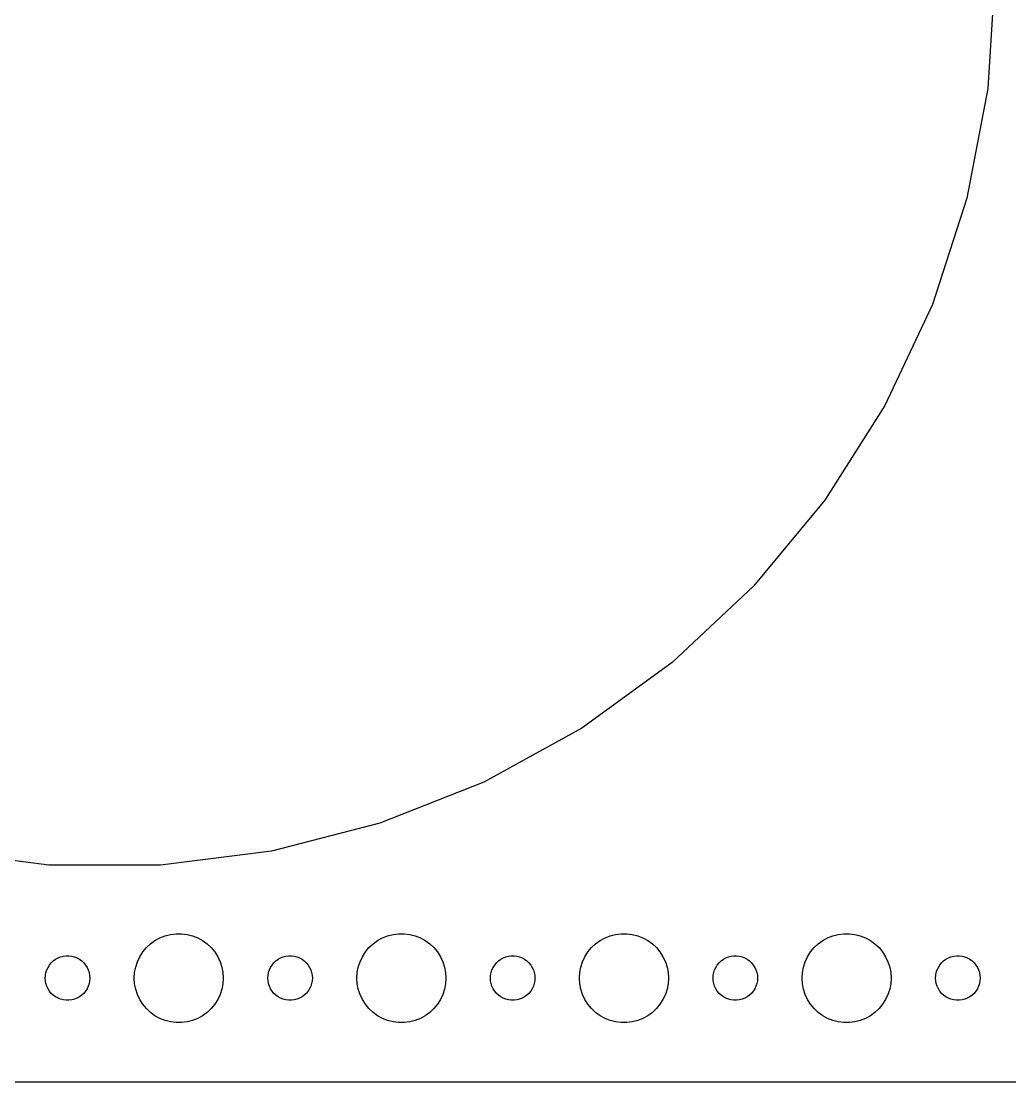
# Model space of a CAD drawing. Header units: metres. Extents: x -202 to 202, y -74 to 74.
# Drawn here: x -130.6 to -64, y -74.5 to -3 of the extents above; entities that cross this region are included whole.
import ezdxf

# ---------------------------------------------------------------- set-up
doc = ezdxf.new("R2010")
doc.units = ezdxf.units.M

msp = doc.modelspace()

# ---------------------------------------------------------------- linework, layer by layer
for p, q in [((-65, 0), (-65.4731, -7.51999)), ((-65.4731, -7.51999), (-66.885, -14.9214)), ((-66.885, -14.9214), (-69.2134, -22.0875)), ((-69.2134, -22.0875), (-72.4216, -28.9052)), ((-72.4216, -28.9052), (-76.459, -35.2671)), ((-76.459, -35.2671), (-81.2619, -41.0728)), ((-81.2619, -41.0728), (-86.7546, -46.2308)), ((-86.7546, -46.2308), (-92.8504, -50.6597)), ((-92.8504, -50.6597), (-99.4532, -54.2896)), ((-99.4532, -54.2896), (-106.459, -57.0634)), ((-106.459, -57.0634), (-113.757, -58.9372)), ((-128.767, -59.8816), (-136.243, -58.9372)), ((-113.757, -58.9372), (-121.233, -59.8816)), ((-121.233, -59.8816), (-128.767, -59.8816)), ((-121.912, -65.1885), (-121.607, -64.967)), ((-121.607, -64.967), (-121.277, -64.7855)), ((-121.277, -64.7855), (-120.927, -64.6468)), ((-120.927, -64.6468), (-120.562, -64.5531)), ((-120.562, -64.5531), (-120.188, -64.5059)), ((-120.188, -64.5059), (-119.812, -64.5059)), ((-119.812, -64.5059), (-119.438, -64.5531)), ((-119.438, -64.5531), (-119.073, -64.6468)), ((-119.073, -64.6468), (-118.723, -64.7855)), ((-118.723, -64.7855), (-118.393, -64.967)), ((-118.393, -64.967), (-118.088, -65.1885)), ((-106.912, -65.1885), (-106.607, -64.967)), ((-106.607, -64.967), (-106.277, -64.7855)), ((-106.277, -64.7855), (-105.927, -64.6468)), ((-105.927, -64.6468), (-105.562, -64.5531)), ((-105.562, -64.5531), (-105.188, -64.5059)), ((-105.188, -64.5059), (-104.812, -64.5059)), ((-104.812, -64.5059), (-104.438, -64.5531)), ((-104.438, -64.5531), (-104.073, -64.6468)), ((-104.073, -64.6468), (-103.723, -64.7855)), ((-103.723, -64.7855), (-103.393, -64.967)), ((-103.393, -64.967), (-103.088, -65.1885)), ((-91.9123, -65.1885), (-91.6075, -64.967)), ((-91.6075, -64.967), (-91.2773, -64.7855)), ((-91.2773, -64.7855), (-90.927, -64.6468)), ((-90.927, -64.6468), (-90.5621, -64.5531)), ((-90.5621, -64.5531), (-90.1884, -64.5059)), ((-90.1884, -64.5059), (-89.8116, -64.5059)), ((-89.8116, -64.5059), (-89.4379, -64.5531)), ((-89.4379, -64.5531), (-89.073, -64.6468)), ((-89.073, -64.6468), (-88.7227, -64.7855)), ((-88.7227, -64.7855), (-88.3925, -64.967)), ((-88.3925, -64.967), (-88.0877, -65.1885)), ((-76.9123, -65.1885), (-76.6075, -64.967)), ((-76.6075, -64.967), (-76.2773, -64.7855)), ((-76.2773, -64.7855), (-75.927, -64.6468)), ((-75.927, -64.6468), (-75.5621, -64.5531)), ((-75.5621, -64.5531), (-75.1884, -64.5059)), ((-75.1884, -64.5059), (-74.8116, -64.5059)), ((-74.8116, -64.5059), (-74.4379, -64.5531)), ((-74.4379, -64.5531), (-74.073, -64.6468)), ((-74.073, -64.6468), (-73.7227, -64.7855)), ((-73.7227, -64.7855), (-73.3925, -64.967)), ((-73.3925, -64.967), (-73.0877, -65.1885)), ((-122.629, -66.0547), (-122.427, -65.7366)), ((-122.427, -65.7366), (-122.187, -65.4464)), ((-122.187, -65.4464), (-121.912, -65.1885)), ((-118.088, -65.1885), (-117.813, -65.4464)), ((-117.813, -65.4464), (-117.573, -65.7366)), ((-117.573, -65.7366), (-117.371, -66.0547)), ((-107.629, -66.0547), (-107.427, -65.7366)), ((-107.427, -65.7366), (-107.187, -65.4464)), ((-107.187, -65.4464), (-106.912, -65.1885)), ((-103.088, -65.1885), (-102.813, -65.4464)), ((-102.813, -65.4464), (-102.573, -65.7366)), ((-102.573, -65.7366), (-102.371, -66.0547)), ((-92.6289, -66.0547), (-92.427, -65.7366)), ((-92.427, -65.7366), (-92.1869, -65.4464)), ((-92.1869, -65.4464), (-91.9123, -65.1885)), ((-88.0877, -65.1885), (-87.8131, -65.4464)), ((-87.8131, -65.4464), (-87.573, -65.7366)), ((-87.573, -65.7366), (-87.3711, -66.0547)), ((-77.6289, -66.0547), (-77.427, -65.7366)), ((-77.427, -65.7366), (-77.1869, -65.4464)), ((-77.1869, -65.4464), (-76.9123, -65.1885)), ((-73.0877, -65.1885), (-72.8131, -65.4464)), ((-72.8131, -65.4464), (-72.573, -65.7366)), ((-72.573, -65.7366), (-72.3711, -66.0547)), ((-128.714, -66.6183), (-128.593, -66.4732)), ((-128.593, -66.4732), (-128.456, -66.3442)), ((-128.456, -66.3442), (-128.304, -66.2335)), ((-128.304, -66.2335), (-128.139, -66.1428)), ((-128.139, -66.1428), (-127.964, -66.0734)), ((-127.964, -66.0734), (-127.781, -66.0266)), ((-127.781, -66.0266), (-127.594, -66.003)), ((-127.594, -66.003), (-127.406, -66.003)), ((-127.406, -66.003), (-127.219, -66.0266)), ((-127.219, -66.0266), (-127.036, -66.0734)), ((-127.036, -66.0734), (-126.861, -66.1428)), ((-126.861, -66.1428), (-126.696, -66.2335)), ((-126.696, -66.2335), (-126.544, -66.3442)), ((-126.544, -66.3442), (-126.407, -66.4732)), ((-126.407, -66.4732), (-126.286, -66.6183)), ((-122.906, -66.7539), (-122.789, -66.3956)), ((-122.789, -66.3956), (-122.629, -66.0547)), ((-117.371, -66.0547), (-117.211, -66.3956)), ((-117.211, -66.3956), (-117.094, -66.7539)), ((-113.714, -66.6183), (-113.593, -66.4732)), ((-113.593, -66.4732), (-113.456, -66.3442)), ((-113.456, -66.3442), (-113.304, -66.2335)), ((-113.304, -66.2335), (-113.139, -66.1428)), ((-113.139, -66.1428), (-112.964, -66.0734)), ((-112.964, -66.0734), (-112.781, -66.0266)), ((-112.781, -66.0266), (-112.594, -66.003)), ((-112.594, -66.003), (-112.406, -66.003)), ((-112.406, -66.003), (-112.219, -66.0266)), ((-112.219, -66.0266), (-112.036, -66.0734)), ((-112.036, -66.0734), (-111.861, -66.1428)), ((-111.861, -66.1428), (-111.696, -66.2335)), ((-111.696, -66.2335), (-111.544, -66.3442)), ((-111.544, -66.3442), (-111.407, -66.4732)), ((-111.407, -66.4732), (-111.286, -66.6183)), ((-107.906, -66.7539), (-107.789, -66.3956)), ((-107.789, -66.3956), (-107.629, -66.0547)), ((-102.371, -66.0547), (-102.211, -66.3956)), ((-102.211, -66.3956), (-102.094, -66.7539)), ((-98.7135, -66.6183), (-98.5934, -66.4732)), ((-98.5934, -66.4732), (-98.4561, -66.3442)), ((-98.4561, -66.3442), (-98.3037, -66.2335)), ((-98.3037, -66.2335), (-98.1387, -66.1428)), ((-98.1387, -66.1428), (-97.9635, -66.0734)), ((-97.9635, -66.0734), (-97.7811, -66.0266)), ((-97.7811, -66.0266), (-97.5942, -66.003)), ((-97.5942, -66.003), (-97.4058, -66.003)), ((-97.4058, -66.003), (-97.2189, -66.0266)), ((-97.2189, -66.0266), (-97.0365, -66.0734)), ((-97.0365, -66.0734), (-96.8613, -66.1428)), ((-96.8613, -66.1428), (-96.6963, -66.2335)), ((-96.6963, -66.2335), (-96.5439, -66.3442)), ((-96.5439, -66.3442), (-96.4065, -66.4732)), ((-96.4065, -66.4732), (-96.2865, -66.6183)), ((-92.9057, -66.7539), (-92.7893, -66.3956)), ((-92.7893, -66.3956), (-92.6289, -66.0547)), ((-87.3711, -66.0547), (-87.2107, -66.3956)), ((-87.2107, -66.3956), (-87.0943, -66.7539)), ((-83.7135, -66.6183), (-83.5934, -66.4732)), ((-83.5934, -66.4732), (-83.4561, -66.3442)), ((-83.4561, -66.3442), (-83.3037, -66.2335)), ((-83.3037, -66.2335), (-83.1387, -66.1428)), ((-83.1387, -66.1428), (-82.9635, -66.0734)), ((-82.9635, -66.0734), (-82.7811, -66.0266)), ((-82.7811, -66.0266), (-82.5942, -66.003)), ((-82.5942, -66.003), (-82.4058, -66.003)), ((-82.4058, -66.003), (-82.2189, -66.0266)), ((-82.2189, -66.0266), (-82.0365, -66.0734)), ((-82.0365, -66.0734), (-81.8613, -66.1428)), ((-81.8613, -66.1428), (-81.6963, -66.2335)), ((-81.6963, -66.2335), (-81.5439, -66.3442)), ((-81.5439, -66.3442), (-81.4065, -66.4732)), ((-81.4065, -66.4732), (-81.2865, -66.6183)), ((-77.9057, -66.7539), (-77.7893, -66.3956)), ((-77.7893, -66.3956), (-77.6289, -66.0547)), ((-72.3711, -66.0547), (-72.2107, -66.3956)), ((-72.2107, -66.3956), (-72.0943, -66.7539)), ((-68.7135, -66.6183), (-68.5934, -66.4732)), ((-68.5934, -66.4732), (-68.4561, -66.3442)), ((-68.4561, -66.3442), (-68.3037, -66.2335)), ((-68.3037, -66.2335), (-68.1387, -66.1428)), ((-68.1387, -66.1428), (-67.9635, -66.0734)), ((-67.9635, -66.0734), (-67.7811, -66.0266)), ((-67.7811, -66.0266), (-67.5942, -66.003)), ((-67.5942, -66.003), (-67.4058, -66.003)), ((-67.4058, -66.003), (-67.2189, -66.0266)), ((-67.2189, -66.0266), (-67.0365, -66.0734)), ((-67.0365, -66.0734), (-66.8613, -66.1428)), ((-66.8613, -66.1428), (-66.6963, -66.2335)), ((-66.6963, -66.2335), (-66.5439, -66.3442)), ((-66.5439, -66.3442), (-66.4065, -66.4732)), ((-66.4065, -66.4732), (-66.2865, -66.6183)), ((-128.988, -67.312), (-128.953, -67.127)), ((-128.953, -67.127), (-128.895, -66.9478)), ((-128.895, -66.9478), (-128.814, -66.7774)), ((-128.814, -66.7774), (-128.714, -66.6183)), ((-126.286, -66.6183), (-126.186, -66.7774)), ((-126.186, -66.7774), (-126.105, -66.9478)), ((-126.105, -66.9478), (-126.047, -67.127)), ((-126.047, -67.127), (-126.012, -67.312)), ((-123, -67.5), (-122.976, -67.124)), ((-122.976, -67.124), (-122.906, -66.7539)), ((-117.094, -66.7539), (-117.024, -67.124)), ((-117.024, -67.124), (-117, -67.5)), ((-113.988, -67.312), (-113.953, -67.127)), ((-113.953, -67.127), (-113.895, -66.9478)), ((-113.895, -66.9478), (-113.814, -66.7774)), ((-113.814, -66.7774), (-113.714, -66.6183)), ((-111.286, -66.6183), (-111.186, -66.7774)), ((-111.186, -66.7774), (-111.105, -66.9478)), ((-111.105, -66.9478), (-111.047, -67.127)), ((-111.047, -67.127), (-111.012, -67.312)), ((-108, -67.5), (-107.976, -67.124)), ((-107.976, -67.124), (-107.906, -66.7539)), ((-102.094, -66.7539), (-102.024, -67.124)), ((-102.024, -67.124), (-102, -67.5)), ((-98.9882, -67.312), (-98.9529, -67.127)), ((-98.9529, -67.127), (-98.8947, -66.9478)), ((-98.8947, -66.9478), (-98.8145, -66.7774)), ((-98.8145, -66.7774), (-98.7135, -66.6183)), ((-96.2865, -66.6183), (-96.1855, -66.7774)), ((-96.1855, -66.7774), (-96.1053, -66.9478)), ((-96.1053, -66.9478), (-96.0471, -67.127)), ((-96.0471, -67.127), (-96.0118, -67.312)), ((-93, -67.5), (-92.9763, -67.124)), ((-92.9763, -67.124), (-92.9057, -66.7539)), ((-87.0943, -66.7539), (-87.0237, -67.124)), ((-87.0237, -67.124), (-87, -67.5)), ((-83.9882, -67.312), (-83.9529, -67.127)), ((-83.9529, -67.127), (-83.8947, -66.9478)), ((-83.8947, -66.9478), (-83.8145, -66.7774)), ((-83.8145, -66.7774), (-83.7135, -66.6183)), ((-81.2865, -66.6183), (-81.1855, -66.7774)), ((-81.1855, -66.7774), (-81.1053, -66.9478)), ((-81.1053, -66.9478), (-81.0471, -67.127)), ((-81.0471, -67.127), (-81.0118, -67.312)), ((-78, -67.5), (-77.9763, -67.124)), ((-77.9763, -67.124), (-77.9057, -66.7539)), ((-72.0943, -66.7539), (-72.0237, -67.124)), ((-72.0237, -67.124), (-72, -67.5)), ((-68.9882, -67.312), (-68.9529, -67.127)), ((-68.9529, -67.127), (-68.8947, -66.9478)), ((-68.8947, -66.9478), (-68.8145, -66.7774)), ((-68.8145, -66.7774), (-68.7135, -66.6183)), ((-66.2865, -66.6183), (-66.1855, -66.7774)), ((-66.1855, -66.7774), (-66.1053, -66.9478)), ((-66.1053, -66.9478), (-66.0471, -67.127)), ((-66.0471, -67.127), (-66.0118, -67.312)), ((-129, -67.5), (-128.988, -67.312)), ((-128.988, -67.688), (-129, -67.5)), ((-128.953, -67.873), (-128.988, -67.688)), ((-128.895, -68.0522), (-128.953, -67.873)), ((-126.047, -67.873), (-126.105, -68.0522)), ((-126.012, -67.688), (-126.047, -67.873)), ((-126.012, -67.312), (-126, -67.5)), ((-126, -67.5), (-126.012, -67.688)), ((-122.976, -67.876), (-123, -67.5)), ((-122.906, -68.2461), (-122.976, -67.876)), ((-117.024, -67.876), (-117.094, -68.2461)), ((-117, -67.5), (-117.024, -67.876)), ((-114, -67.5), (-113.988, -67.312)), ((-113.988, -67.688), (-114, -67.5)), ((-113.953, -67.873), (-113.988, -67.688)), ((-113.895, -68.0522), (-113.953, -67.873)), ((-111.047, -67.873), (-111.105, -68.0522)), ((-111.012, -67.688), (-111.047, -67.873)), ((-111.012, -67.312), (-111, -67.5)), ((-111, -67.5), (-111.012, -67.688)), ((-107.976, -67.876), (-108, -67.5)), ((-107.906, -68.2461), (-107.976, -67.876)), ((-102.024, -67.876), (-102.094, -68.2461)), ((-102, -67.5), (-102.024, -67.876)), ((-99, -67.5), (-98.9882, -67.312)), ((-98.9882, -67.688), (-99, -67.5)), ((-98.9529, -67.873), (-98.9882, -67.688)), ((-98.8947, -68.0522), (-98.9529, -67.873)), ((-96.0471, -67.873), (-96.1053, -68.0522)), ((-96.0118, -67.688), (-96.0471, -67.873)), ((-96.0118, -67.312), (-96, -67.5)), ((-96, -67.5), (-96.0118, -67.688)), ((-92.9763, -67.876), (-93, -67.5)), ((-92.9057, -68.2461), (-92.9763, -67.876)), ((-87.0237, -67.876), (-87.0943, -68.2461)), ((-87, -67.5), (-87.0237, -67.876)), ((-84, -67.5), (-83.9882, -67.312)), ((-83.9882, -67.688), (-84, -67.5)), ((-83.9529, -67.873), (-83.9882, -67.688)), ((-83.8947, -68.0522), (-83.9529, -67.873)), ((-81.0471, -67.873), (-81.1053, -68.0522)), ((-81.0118, -67.688), (-81.0471, -67.873)), ((-81.0118, -67.312), (-81, -67.5)), ((-81, -67.5), (-81.0118, -67.688)), ((-77.9763, -67.876), (-78, -67.5)), ((-77.9057, -68.2461), (-77.9763, -67.876)), ((-72.0237, -67.876), (-72.0943, -68.2461)), ((-72, -67.5), (-72.0237, -67.876)), ((-69, -67.5), (-68.9882, -67.312)), ((-68.9882, -67.688), (-69, -67.5)), ((-68.9529, -67.873), (-68.9882, -67.688)), ((-68.8947, -68.0522), (-68.9529, -67.873)), ((-66.0471, -67.873), (-66.1053, -68.0522)), ((-66.0118, -67.688), (-66.0471, -67.873)), ((-66.0118, -67.312), (-66, -67.5)), ((-66, -67.5), (-66.0118, -67.688)), ((-128.814, -68.2226), (-128.895, -68.0522)), ((-128.714, -68.3817), (-128.814, -68.2226)), ((-128.593, -68.5268), (-128.714, -68.3817)), ((-128.456, -68.6558), (-128.593, -68.5268)), ((-126.407, -68.5268), (-126.544, -68.6558)), ((-126.286, -68.3817), (-126.407, -68.5268)), ((-126.186, -68.2226), (-126.286, -68.3817)), ((-126.105, -68.0522), (-126.186, -68.2226)), ((-122.789, -68.6044), (-122.906, -68.2461)), ((-122.629, -68.9453), (-122.789, -68.6044)), ((-117.211, -68.6044), (-117.371, -68.9453)), ((-117.094, -68.2461), (-117.211, -68.6044)), ((-113.814, -68.2226), (-113.895, -68.0522)), ((-113.714, -68.3817), (-113.814, -68.2226)), ((-113.593, -68.5268), (-113.714, -68.3817)), ((-113.456, -68.6558), (-113.593, -68.5268)), ((-111.407, -68.5268), (-111.544, -68.6558)), ((-111.286, -68.3817), (-111.407, -68.5268)), ((-111.186, -68.2226), (-111.286, -68.3817)), ((-111.105, -68.0522), (-111.186, -68.2226)), ((-107.789, -68.6044), (-107.906, -68.2461)), ((-107.629, -68.9453), (-107.789, -68.6044)), ((-102.211, -68.6044), (-102.371, -68.9453)), ((-102.094, -68.2461), (-102.211, -68.6044)), ((-98.8145, -68.2226), (-98.8947, -68.0522)), ((-98.7135, -68.3817), (-98.8145, -68.2226)), ((-98.5934, -68.5268), (-98.7135, -68.3817)), ((-98.4561, -68.6558), (-98.5934, -68.5268)), ((-96.4065, -68.5268), (-96.5439, -68.6558)), ((-96.2865, -68.3817), (-96.4065, -68.5268)), ((-96.1855, -68.2226), (-96.2865, -68.3817)), ((-96.1053, -68.0522), (-96.1855, -68.2226)), ((-92.7893, -68.6044), (-92.9057, -68.2461)), ((-92.6289, -68.9453), (-92.7893, -68.6044)), ((-87.2107, -68.6044), (-87.3711, -68.9453)), ((-87.0943, -68.2461), (-87.2107, -68.6044)), ((-83.8145, -68.2226), (-83.8947, -68.0522)), ((-83.7135, -68.3817), (-83.8145, -68.2226)), ((-83.5934, -68.5268), (-83.7135, -68.3817)), ((-83.4561, -68.6558), (-83.5934, -68.5268)), ((-81.4065, -68.5268), (-81.5439, -68.6558)), ((-81.2865, -68.3817), (-81.4065, -68.5268)), ((-81.1855, -68.2226), (-81.2865, -68.3817)), ((-81.1053, -68.0522), (-81.1855, -68.2226)), ((-77.7893, -68.6044), (-77.9057, -68.2461)), ((-77.6289, -68.9453), (-77.7893, -68.6044)), ((-72.2107, -68.6044), (-72.3711, -68.9453)), ((-72.0943, -68.2461), (-72.2107, -68.6044)), ((-68.8145, -68.2226), (-68.8947, -68.0522)), ((-68.7135, -68.3817), (-68.8145, -68.2226)), ((-68.5934, -68.5268), (-68.7135, -68.3817)), ((-68.4561, -68.6558), (-68.5934, -68.5268)), ((-66.4065, -68.5268), (-66.5439, -68.6558)), ((-66.2865, -68.3817), (-66.4065, -68.5268)), ((-66.1855, -68.2226), (-66.2865, -68.3817)), ((-66.1053, -68.0522), (-66.1855, -68.2226)), ((-128.304, -68.7665), (-128.456, -68.6558)), ((-128.139, -68.8572), (-128.304, -68.7665)), ((-127.964, -68.9266), (-128.139, -68.8572)), ((-127.781, -68.9734), (-127.964, -68.9266)), ((-127.594, -68.997), (-127.781, -68.9734)), ((-127.406, -68.997), (-127.594, -68.997)), ((-127.219, -68.9734), (-127.406, -68.997)), ((-127.036, -68.9266), (-127.219, -68.9734)), ((-126.861, -68.8572), (-127.036, -68.9266)), ((-126.696, -68.7665), (-126.861, -68.8572)), ((-126.544, -68.6558), (-126.696, -68.7665)), ((-122.427, -69.2634), (-122.629, -68.9453)), ((-122.187, -69.5536), (-122.427, -69.2634)), ((-117.573, -69.2634), (-117.813, -69.5536)), ((-117.371, -68.9453), (-117.573, -69.2634)), ((-113.304, -68.7665), (-113.456, -68.6558)), ((-113.139, -68.8572), (-113.304, -68.7665)), ((-112.964, -68.9266), (-113.139, -68.8572)), ((-112.781, -68.9734), (-112.964, -68.9266)), ((-112.594, -68.997), (-112.781, -68.9734)), ((-112.406, -68.997), (-112.594, -68.997)), ((-112.219, -68.9734), (-112.406, -68.997)), ((-112.036, -68.9266), (-112.219, -68.9734)), ((-111.861, -68.8572), (-112.036, -68.9266)), ((-111.696, -68.7665), (-111.861, -68.8572)), ((-111.544, -68.6558), (-111.696, -68.7665)), ((-107.427, -69.2634), (-107.629, -68.9453)), ((-107.187, -69.5536), (-107.427, -69.2634)), ((-102.573, -69.2634), (-102.813, -69.5536)), ((-102.371, -68.9453), (-102.573, -69.2634)), ((-98.3037, -68.7665), (-98.4561, -68.6558)), ((-98.1387, -68.8572), (-98.3037, -68.7665)), ((-97.9635, -68.9266), (-98.1387, -68.8572)), ((-97.7811, -68.9734), (-97.9635, -68.9266)), ((-97.5942, -68.997), (-97.7811, -68.9734)), ((-97.4058, -68.997), (-97.5942, -68.997)), ((-97.2189, -68.9734), (-97.4058, -68.997)), ((-97.0365, -68.9266), (-97.2189, -68.9734)), ((-96.8613, -68.8572), (-97.0365, -68.9266)), ((-96.6963, -68.7665), (-96.8613, -68.8572)), ((-96.5439, -68.6558), (-96.6963, -68.7665)), ((-92.427, -69.2634), (-92.6289, -68.9453)), ((-92.1869, -69.5536), (-92.427, -69.2634)), ((-87.573, -69.2634), (-87.8131, -69.5536)), ((-87.3711, -68.9453), (-87.573, -69.2634)), ((-83.3037, -68.7665), (-83.4561, -68.6558)), ((-83.1387, -68.8572), (-83.3037, -68.7665)), ((-82.9635, -68.9266), (-83.1387, -68.8572)), ((-82.7811, -68.9734), (-82.9635, -68.9266)), ((-82.5942, -68.997), (-82.7811, -68.9734)), ((-82.4058, -68.997), (-82.5942, -68.997)), ((-82.2189, -68.9734), (-82.4058, -68.997)), ((-82.0365, -68.9266), (-82.2189, -68.9734)), ((-81.8613, -68.8572), (-82.0365, -68.9266)), ((-81.6963, -68.7665), (-81.8613, -68.8572)), ((-81.5439, -68.6558), (-81.6963, -68.7665)), ((-77.427, -69.2634), (-77.6289, -68.9453)), ((-77.1869, -69.5536), (-77.427, -69.2634)), ((-72.573, -69.2634), (-72.8131, -69.5536)), ((-72.3711, -68.9453), (-72.573, -69.2634)), ((-68.3037, -68.7665), (-68.4561, -68.6558)), ((-68.1387, -68.8572), (-68.3037, -68.7665)), ((-67.9635, -68.9266), (-68.1387, -68.8572)), ((-67.7811, -68.9734), (-67.9635, -68.9266)), ((-67.5942, -68.997), (-67.7811, -68.9734)), ((-67.4058, -68.997), (-67.5942, -68.997)), ((-67.2189, -68.9734), (-67.4058, -68.997)), ((-67.0365, -68.9266), (-67.2189, -68.9734)), ((-66.8613, -68.8572), (-67.0365, -68.9266)), ((-66.6963, -68.7665), (-66.8613, -68.8572)), ((-66.5439, -68.6558), (-66.6963, -68.7665)), ((-121.912, -69.8115), (-122.187, -69.5536)), ((-121.607, -70.033), (-121.912, -69.8115)), ((-121.277, -70.2145), (-121.607, -70.033)), ((-118.393, -70.033), (-118.723, -70.2145)), ((-118.088, -69.8115), (-118.393, -70.033)), ((-117.813, -69.5536), (-118.088, -69.8115)), ((-106.912, -69.8115), (-107.187, -69.5536)), ((-106.607, -70.033), (-106.912, -69.8115)), ((-106.277, -70.2145), (-106.607, -70.033)), ((-103.393, -70.033), (-103.723, -70.2145)), ((-103.088, -69.8115), (-103.393, -70.033)), ((-102.813, -69.5536), (-103.088, -69.8115)), ((-91.9123, -69.8115), (-92.1869, -69.5536)), ((-91.6075, -70.033), (-91.9123, -69.8115)), ((-91.2773, -70.2145), (-91.6075, -70.033)), ((-88.3925, -70.033), (-88.7227, -70.2145)), ((-88.0877, -69.8115), (-88.3925, -70.033)), ((-87.8131, -69.5536), (-88.0877, -69.8115)), ((-76.9123, -69.8115), (-77.1869, -69.5536)), ((-76.6075, -70.033), (-76.9123, -69.8115)), ((-76.2773, -70.2145), (-76.6075, -70.033)), ((-73.3925, -70.033), (-73.7227, -70.2145)), ((-73.0877, -69.8115), (-73.3925, -70.033)), ((-72.8131, -69.5536), (-73.0877, -69.8115)), ((-120.927, -70.3532), (-121.277, -70.2145)), ((-120.562, -70.4469), (-120.927, -70.3532)), ((-120.188, -70.4941), (-120.562, -70.4469)), ((-119.812, -70.4941), (-120.188, -70.4941)), ((-119.438, -70.4469), (-119.812, -70.4941)), ((-119.073, -70.3532), (-119.438, -70.4469)), ((-118.723, -70.2145), (-119.073, -70.3532)), ((-105.927, -70.3532), (-106.277, -70.2145)), ((-105.562, -70.4469), (-105.927, -70.3532)), ((-105.188, -70.4941), (-105.562, -70.4469)), ((-104.812, -70.4941), (-105.188, -70.4941)), ((-104.438, -70.4469), (-104.812, -70.4941)), ((-104.073, -70.3532), (-104.438, -70.4469)), ((-103.723, -70.2145), (-104.073, -70.3532)), ((-90.927, -70.3532), (-91.2773, -70.2145)), ((-90.5621, -70.4469), (-90.927, -70.3532)), ((-90.1884, -70.4941), (-90.5621, -70.4469)), ((-89.8116, -70.4941), (-90.1884, -70.4941)), ((-89.4379, -70.4469), (-89.8116, -70.4941)), ((-89.073, -70.3532), (-89.4379, -70.4469)), ((-88.7227, -70.2145), (-89.073, -70.3532)), ((-75.927, -70.3532), (-76.2773, -70.2145)), ((-75.5621, -70.4469), (-75.927, -70.3532)), ((-75.1884, -70.4941), (-75.5621, -70.4469)), ((-74.8116, -70.4941), (-75.1884, -70.4941)), ((-74.4379, -70.4469), (-74.8116, -70.4941)), ((-74.073, -70.3532), (-74.4379, -70.4469)), ((-73.7227, -70.2145), (-74.073, -70.3532)), ((-197.314, -74.4901), (197.314, -74.4901))]:
    msp.add_line(p, q)

doc.saveas('drawing.dxf')
